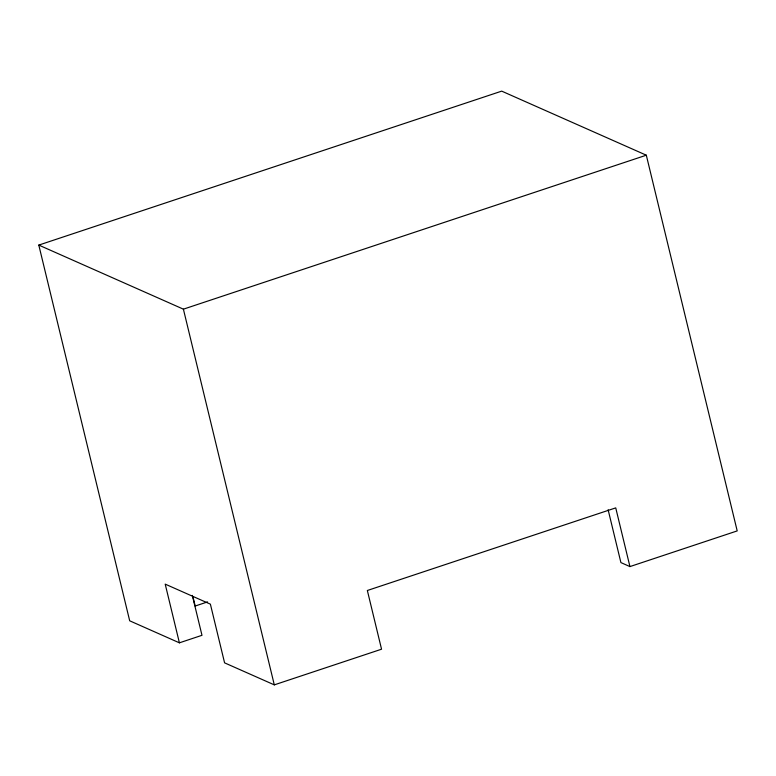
<?xml version="1.0" encoding="UTF-8"?>
<svg xmlns="http://www.w3.org/2000/svg" width="776" height="776" viewBox="0 0 776 776"><rect width="100%" height="100%" fill="white"/><g stroke="black" fill="none" stroke-linecap="round" stroke-linejoin="round"><path stroke-width="1.16" d="M192.322 595.396L201.983 635.311L179.401 642.829L129.689 620.8L38.8 245.09L501.703 91.132L646.311 155.2L737.2 530.91L629.937 566.587L620.907 562.581L608.122 509.745M38.8 245.09L183.398 309.168L646.311 155.2M207.599 601.895L195.183 606.027L192.904 596.598M179.401 642.829L165.201 584.124L210.383 604.145L224.584 662.85L274.297 684.868L381.55 649.202L367.349 590.497L615.737 507.882L629.937 566.587M183.398 309.168L274.297 684.868"/></g></svg>
